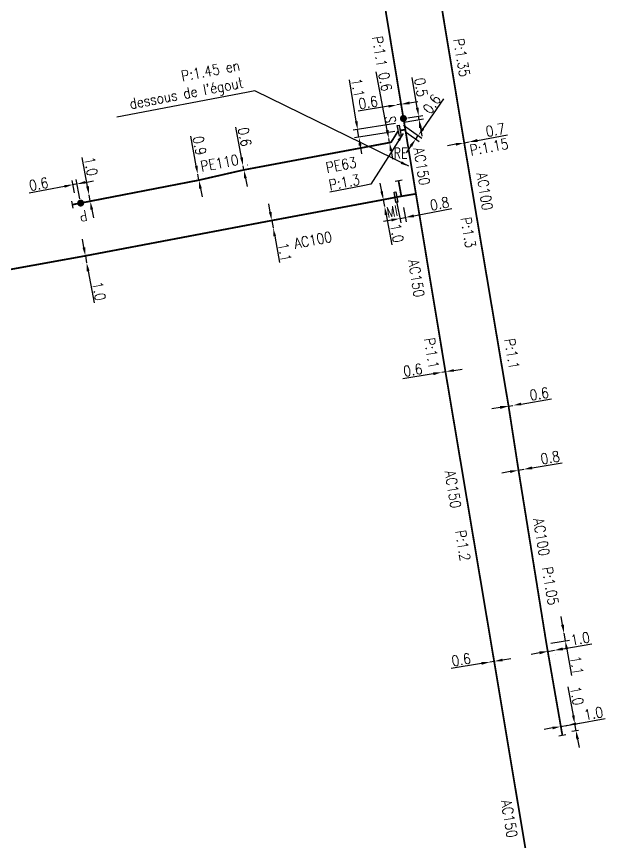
# Model space of a CAD drawing. Header units: millimetres. Extents: x 101000 to 102000, y 121011 to 122007.
# Drawn here: x 101450.7 to 101537.4, y 121690.6 to 121808.1 of the extents above; entities that cross this region are included whole.
import ezdxf
from ezdxf.enums import TextEntityAlignment as Align

# ---------------------------------------------------------------- set-up
doc = ezdxf.new("R2010")
doc.units = ezdxf.units.MM
doc.header["$PDMODE"] = 34
doc.linetypes.add('L_25_AP', pattern=[2000, 1000, 1000])
doc.layers.get('0').update_dxf_attribs({"linetype": 'CONTINUOUS'})
doc.layers.get('Defpoints').update_dxf_attribs({"linetype": 'CONTINUOUS'})
for name, color, linetype in [('L_150', 1, 'CONTINUOUS'), ('L_300', 7, 'CONTINUOUS'), ('L_340', 7, 'CONTINUOUS')]:
    doc.layers.add(name, color=color, linetype=linetype)
doc.styles.add('G_ROMANS', font='ROMANS.SHX', dxfattribs={"width": 0.75})
doc.styles.get("Standard").update_dxf_attribs({"font": 'romans.shx', "width": 0.85})
doc.dimstyles.get("Standard").update_dxf_attribs({"dimtxt": 1.5, "dimasz": 1.2, "dimexe": 0.625, "dimexo": 0.625, "dimgap": 0.25, "dimtad": 1, "dimdec": 1, "dimzin": 0, "dimdsep": 46, "dimtxsty": 'Standard', "dimcen": -0.5, "dimadec": 0, "dimazin": 0, "dimtfac": 1, "dimtdec": 1, "dimtmove": 0, "dimatfit": 3, "dimfxl": 0, "dimtolj": 1, "dimtzin": 0, "dimarcsym": 0})

# ---------------------------------------------------------------- blocks, each defined once
blk = doc.blocks.new('*D11')
at = {"layer": 'Defpoints', "color": 0, "linetype": 'Continuous', "transparency": 16777216}
for p in [(101460.99, 121782.73), (101460.99, 121782.73), (101461.16, 121781.8)]:
    blk.add_point(p, dxfattribs=at)
at = {"layer": 'L_150', "color": 0, "linetype": 'Continuous', "lineweight": -2, "transparency": 16777216}
for p, q in [((101460.77, 121783.91), (101460, 121788.03)), ((101461.16, 121781.8), (101460.99, 121782.73)), ((101461.39, 121780.62), (101461.61, 121779.44))]:
    blk.add_line(p, q, dxfattribs=at)
at = {"layer": 'L_150', "color": 0, "linetype": 'Continuous', "transparency": 16777216}
for points in [[(101460.97, 121783.95), (101460.57, 121783.88), (101460.99, 121782.73)], [(101461.58, 121780.66), (101461.19, 121780.58), (101461.16, 121781.8)]]:
    blk.add_solid(points, dxfattribs=at)
at = {"layer": 'L_150', "color": 0, "linetype": 'Continuous', "transparency": 16777216, "insert": (101461.26, 121786.75), "char_height": 1.5, "attachment_point": 5, "rotation": 280.6195}
blk.add_mtext('\\A1;1.0', dxfattribs=at)
blk = doc.blocks.new('*D12')
at = {"layer": 'Defpoints', "color": 0, "linetype": 'Continuous', "transparency": 16777216}
for p in [(101476.45, 121785.64), (101476.45, 121785.64), (101476.61, 121784.8)]:
    blk.add_point(p, dxfattribs=at)
at = {"layer": 'L_150', "color": 0, "linetype": 'Continuous', "lineweight": -2, "transparency": 16777216}
for p, q in [((101476.23, 121786.82), (101475.44, 121791.06)), ((101477.06, 121785.75), (101477.06, 121785.75)), ((101476.61, 121784.8), (101476.45, 121785.64)), ((101477.22, 121784.92), (101477.22, 121784.92)), ((101476.83, 121783.62), (101477.05, 121782.44))]:
    blk.add_line(p, q, dxfattribs=at)
at = {"layer": 'L_150', "color": 0, "linetype": 'Continuous', "transparency": 16777216}
for points in [[(101476.43, 121786.85), (101476.03, 121786.78), (101476.45, 121785.64)], [(101477.02, 121783.66), (101476.63, 121783.59), (101476.61, 121784.8)]]:
    blk.add_solid(points, dxfattribs=at)
at = {"layer": 'L_150', "color": 0, "linetype": 'Continuous', "transparency": 16777216, "insert": (101476.71, 121789.71), "char_height": 1.5, "attachment_point": 5, "rotation": 280.5962}
blk.add_mtext('\\A1;0.9', dxfattribs=at)
blk = doc.blocks.new('*D13')
at = {"layer": 'Defpoints', "color": 0, "linetype": 'Continuous', "transparency": 16777216}
for p in [(101482.87, 121786.84), (101482.89, 121786.85), (101482.99, 121786.25)]:
    blk.add_point(p, dxfattribs=at)
at = {"layer": 'L_150', "color": 0, "linetype": 'Continuous', "lineweight": -2, "transparency": 16777216}
for p, q in [((101482.66, 121788.02), (101481.84, 121792.32)), ((101483.49, 121786.96), (101483.5, 121786.96)), ((101483, 121786.26), (101482.89, 121786.85)), ((101483.6, 121786.37), (101483.62, 121786.37)), ((101483.23, 121785.08), (101483.45, 121783.9))]:
    blk.add_line(p, q, dxfattribs=at)
at = {"layer": 'L_150', "color": 0, "linetype": 'Continuous', "transparency": 16777216}
for points in [[(101482.86, 121788.06), (101482.47, 121787.99), (101482.89, 121786.85)], [(101483.42, 121785.11), (101483.03, 121785.04), (101483, 121786.26)]]:
    blk.add_solid(points, dxfattribs=at)
at = {"layer": 'L_150', "color": 0, "linetype": 'Continuous', "transparency": 16777216, "insert": (101483.12, 121790.95), "char_height": 1.5, "attachment_point": 5, "rotation": 280.8138}
blk.add_mtext('\\A1;0.6', dxfattribs=at)
blk = doc.blocks.new('L_300_12')
at = {"color": 0, "linetype": 'Continuous', "const_width": 0.497, "flags": 128}
blk.add_lwpolyline([(-0.25, 0, 1), (0.25, 0, 1)], format="xyb", close=True, dxfattribs=at)
at = {"color": 0, "linetype": 'Continuous', "style": 'G_ROMANS', "width": 0.75}
blk.add_text('P', height=1.5, dxfattribs=at).set_placement((0, 1.85), align=Align.MIDDLE)
at = {"color": 0, "linetype": 'Continuous', "style": 'G_ROMANS', "width": 0.75, "flags": 3}
for tag, p in [('DEF_LEG', (0, -5)), ('DEF_COUP', (0, -7.5)), ('DEF_TYPE', (0, -10))]:
    blk.add_attdef(tag, text='', height=1.2, dxfattribs=at).set_placement(p, align=Align.MIDDLE)
blk = doc.blocks.new('*D14')
at = {"layer": 'Defpoints', "color": 0, "linetype": 'Continuous', "transparency": 16777216}
for p in [(101459.28, 121784.26), (101459.03, 121782.36), (101459.8, 121781.54)]:
    blk.add_point(p, dxfattribs=at)
at = {"layer": 'L_300', "color": 0, "linetype": 'Continuous', "lineweight": -2, "transparency": 16777216}
for p, q in [((101458.92, 121782.98), (101458.58, 121784.76)), ((101459.68, 121782.16), (101459.17, 121784.87)), ((101460.46, 121784.48), (101461.64, 121784.71)), ((101457.51, 121783.92), (101452.46, 121782.96)), ((101459.28, 121784.26), (101458.69, 121784.15))]:
    blk.add_line(p, q, dxfattribs=at)
at = {"layer": 'L_300', "color": 0, "linetype": 'Continuous', "transparency": 16777216}
for points in [[(101460.42, 121784.68), (101460.5, 121784.29), (101459.28, 121784.26)], [(101457.48, 121784.12), (101457.55, 121783.73), (101458.69, 121784.15)]]:
    blk.add_solid(points, dxfattribs=at)
at = {"layer": 'L_300', "color": 0, "linetype": 'Continuous', "transparency": 16777216, "insert": (101453.83, 121784.24), "char_height": 1.5, "attachment_point": 5, "rotation": 10.7832}
blk.add_mtext('\\A1;0.6', dxfattribs=at)
blk = doc.blocks.new('L_340_07')
at = {"color": 0, "linetype": 'Continuous', "const_width": 0.25, "flags": 128}
blk.add_lwpolyline([(0, 0), (1.25, 0)], dxfattribs=at)
at = {"color": 0, "linetype": 'Continuous', "flags": 128}
blk.add_lwpolyline([(1.25, -0.5), (1.25, 0.5)], dxfattribs=at)
at = {"color": 0, "linetype": 'Continuous', "style": 'G_ROMANS', "width": 0.75, "flags": 3}
for tag, p in [('DEF_LEG', (0.72, -3.47)), ('DEF_COUP', (0.72, -5.97)), ('DEF_TYPE', (0.72, -8.47))]:
    blk.add_attdef(tag, text='', height=1.2, dxfattribs=at).set_placement(p, align=Align.MIDDLE)
blk = doc.blocks.new('*D15')
at = {"layer": 'Defpoints', "color": 0, "linetype": 'Continuous', "transparency": 16777216}
for p in [(101505.17, 121792.97), (101505.61, 121791.93), (101507.43, 121790.65)]:
    blk.add_point(p, dxfattribs=at)
at = {"layer": 'L_150', "color": 0, "linetype": 'Continuous', "lineweight": -2, "transparency": 16777216}
for p, q in [((101508.47, 121792.12), (101511.45, 121796.35)), ((101505.68, 121792.61), (101508.29, 121790.78)), ((101506.12, 121791.57), (101507.94, 121790.29)), ((101507.43, 121790.65), (101507.78, 121791.14)), ((101506.74, 121789.67), (101506.05, 121788.68))]:
    blk.add_line(p, q, dxfattribs=at)
at = {"layer": 'L_150', "color": 0, "linetype": 'Continuous', "transparency": 16777216}
for points in [[(101508.31, 121792.23), (101508.63, 121792), (101507.78, 121791.14)], [(101506.58, 121789.78), (101506.91, 121789.55), (101507.43, 121790.65)]]:
    blk.add_solid(points, dxfattribs=at)
at = {"layer": 'L_150', "color": 0, "linetype": 'Continuous', "transparency": 16777216, "insert": (101509.72, 121795.63), "char_height": 1.5, "attachment_point": 5, "rotation": 54.8788}
blk.add_mtext('\\A1;0.6', dxfattribs=at)
blk = doc.blocks.new('*D16')
at = {"layer": 'Defpoints', "color": 0, "linetype": 'Continuous', "transparency": 16777216}
for p in [(101505.17, 121792.97), (101505.08, 121791.84), (101499.35, 121790.9)]:
    blk.add_point(p, dxfattribs=at)
at = {"layer": 'L_150', "color": 0, "linetype": 'Continuous', "lineweight": -2, "transparency": 16777216}
for p, q in [((101498.97, 121793.17), (101498.01, 121799.07)), ((101504.55, 121792.87), (101498.55, 121791.89)), ((101504.46, 121791.74), (101498.73, 121790.8)), ((101499.35, 121790.9), (101499.17, 121791.99)), ((101499.54, 121789.72), (101499.73, 121788.53))]:
    blk.add_line(p, q, dxfattribs=at)
at = {"layer": 'L_150', "color": 0, "linetype": 'Continuous', "transparency": 16777216}
for points in [[(101499.17, 121793.2), (101498.78, 121793.14), (101499.17, 121791.99)], [(101499.74, 121789.75), (101499.34, 121789.69), (101499.35, 121790.9)]]:
    blk.add_solid(points, dxfattribs=at)
at = {"layer": 'L_150', "color": 0, "linetype": 'Continuous', "transparency": 16777216, "insert": (101499.21, 121797.94), "char_height": 1.5, "attachment_point": 5, "rotation": 279.3104}
blk.add_mtext('\\A1;1.1', dxfattribs=at)
blk = doc.blocks.new('*D17')
at = {"layer": 'Defpoints', "color": 0, "linetype": 'Continuous', "transparency": 16777216}
for p in [(101503.59, 121790.73), (101503.59, 121790.73), (101503.7, 121790.14)]:
    blk.add_point(p, dxfattribs=at)
at = {"layer": 'L_150', "color": 0, "linetype": 'Continuous', "lineweight": -2, "transparency": 16777216}
for p, q in [((101503.37, 121791.91), (101501.82, 121800.19)), ((101503.7, 121790.14), (101503.59, 121790.73)), ((101503.92, 121788.96), (101504.14, 121787.78))]:
    blk.add_line(p, q, dxfattribs=at)
at = {"layer": 'L_150', "color": 0, "linetype": 'Continuous', "transparency": 16777216}
for points in [[(101503.57, 121791.95), (101503.17, 121791.88), (101503.59, 121790.73)], [(101504.12, 121789), (101503.73, 121788.93), (101503.7, 121790.14)]]:
    blk.add_solid(points, dxfattribs=at)
at = {"layer": 'L_150', "color": 0, "linetype": 'Continuous', "transparency": 16777216, "insert": (101503.1, 121798.81), "char_height": 1.5, "attachment_point": 5, "rotation": 280.5952}
blk.add_mtext('\\A1;0.6', dxfattribs=at)
blk = doc.blocks.new('*D371')
at = {"layer": 'Defpoints', "color": 0, "linetype": 'Continuous', "transparency": 16777216}
for p in [(101486.97, 121779.06), (101487.16, 121778.03), (101487.16, 121778.03)]:
    blk.add_point(p, dxfattribs=at)
at = {"layer": 'L_150', "color": 0, "linetype": 'Continuous', "lineweight": -2, "transparency": 16777216}
for p, q in [((101486.76, 121780.24), (101486.54, 121781.42)), ((101486.97, 121779.06), (101487.16, 121778.03)), ((101487.38, 121776.84), (101488.07, 121773.08))]:
    blk.add_line(p, q, dxfattribs=at)
at = {"layer": 'L_150', "color": 0, "linetype": 'Continuous', "transparency": 16777216}
for points in [[(101486.95, 121780.28), (101486.56, 121780.2), (101486.97, 121779.06)], [(101487.57, 121776.88), (101487.18, 121776.81), (101487.16, 121778.03)]]:
    blk.add_solid(points, dxfattribs=at)
at = {"layer": 'L_150', "color": 0, "linetype": 'Continuous', "transparency": 16777216, "insert": (101488.81, 121774.55), "char_height": 1.5, "attachment_point": 5, "rotation": 280.371}
blk.add_mtext('\\A1;1.1', dxfattribs=at)
blk = doc.blocks.new('L_300_11')
at = {"color": 0, "linetype": 'Continuous', "const_width": 0.497, "flags": 128}
blk.add_lwpolyline([(-0.25, 0, 1), (0.25, 0, 1)], format="xyb", close=True, dxfattribs=at)
at = {"color": 0, "linetype": 'Continuous', "style": 'G_ROMANS', "width": 0.75}
blk.add_text('S', height=1.5, dxfattribs=at).set_placement((0, 1.85), align=Align.MIDDLE)
at = {"color": 0, "linetype": 'Continuous', "width": 0.75, "flags": 3}
for tag, p in [('DEF_LEG', (0, -5)), ('DEF_COUP', (0, -7.5)), ('DEF_TYPE', (0, -10))]:
    blk.add_attdef(tag, text='', height=1.2, dxfattribs=at).set_placement(p, align=Align.MIDDLE)
blk = doc.blocks.new('*D375')
at = {"layer": 'Defpoints', "color": 0, "linetype": 'Continuous', "transparency": 16777216}
for p in [(101505.39, 121782.51), (101503.01, 121781.04), (101503.01, 121781.04)]:
    blk.add_point(p, dxfattribs=at)
at = {"layer": 'L_150', "color": 0, "linetype": 'Continuous', "lineweight": -2, "transparency": 16777216}
for p, q in [((101502.6, 121783.2), (101502.37, 121784.37)), ((101504.78, 121782.39), (101502.21, 121781.9)), ((101502.82, 121782.02), (101503.01, 121781.04)), ((101503.23, 121779.86), (101504.05, 121775.62))]:
    blk.add_line(p, q, dxfattribs=at)
at = {"layer": 'L_150', "color": 0, "linetype": 'Continuous', "transparency": 16777216}
for points in [[(101502.79, 121783.23), (101502.4, 121783.16), (101502.82, 121782.02)], [(101503.43, 121779.9), (101503.04, 121779.82), (101503.01, 121781.04)]]:
    blk.add_solid(points, dxfattribs=at)
at = {"layer": 'L_150', "color": 0, "linetype": 'Continuous', "transparency": 16777216, "insert": (101504.75, 121777.27), "char_height": 1.5, "attachment_point": 5, "rotation": 280.8284}
blk.add_mtext('\\A1;1.0', dxfattribs=at)
blk = doc.blocks.new('L_340_16')
at = {"linetype": 'Continuous'}
blk.add_hatch(color=0, dxfattribs=at).paths.add_polyline_path([(0.125, 0.75), (-0.125, 0.75), (-0.125, -0.75), (0.125, -0.75)])
at = {"color": 0, "linetype": 'Continuous'}
blk.add_lwpolyline([(-0.125, 0.75), (0.125, 0.75), (0.125, -0.75), (-0.125, -0.75)], close=True, dxfattribs=at)
at = {"color": 0, "linetype": 'Continuous', "width": 0.75}
for tag, height, flags, p in [('MI', 1.5, 8, (0, 3)), ('DEF_LEG', 1.2, 3, (0, -5)), ('DEF_COUP', 1.2, 3, (0, -7.5)), ('DEF_TYPE', 1.2, 3, (0, -10))]:
    blk.add_attdef(tag, text='', height=height, dxfattribs=dict(at, flags=flags)).set_placement(p, align=Align.MIDDLE)
blk = doc.blocks.new('*D377')
at = {"layer": 'Defpoints', "color": 0, "linetype": 'Continuous', "transparency": 16777216}
for p in [(101504.61, 121782.37), (101505.58, 121781.53), (101505.18, 121779.35)]:
    blk.add_point(p, dxfattribs=at)
at = {"layer": 'L_340', "color": 0, "linetype": 'Continuous', "lineweight": -2, "transparency": 16777216}
for p, q in [((101504.72, 121781.75), (101505.3, 121778.73)), ((101505.7, 121780.91), (101506.09, 121778.88)), ((101507.15, 121779.72), (101512.57, 121780.76)), ((101504.01, 121779.12), (101502.83, 121778.9)), ((101505.18, 121779.35), (101505.97, 121779.5))]:
    blk.add_line(p, q, dxfattribs=at)
at = {"layer": 'L_340', "color": 0, "linetype": 'Continuous', "transparency": 16777216}
for points in [[(101507.11, 121779.92), (101507.18, 121779.53), (101505.97, 121779.5)], [(101503.97, 121779.32), (101504.04, 121778.93), (101505.18, 121779.35)]]:
    blk.add_solid(points, dxfattribs=at)
at = {"layer": 'L_340', "color": 0, "linetype": 'Continuous', "transparency": 16777216, "insert": (101510.82, 121781.45), "char_height": 1.5, "attachment_point": 5, "rotation": 10.8284}
blk.add_mtext('\\A1;0.8', dxfattribs=at)
blk = doc.blocks.new('*D383')
at = {"layer": 'Defpoints', "color": 0, "linetype": 'Continuous', "transparency": 16777216}
for p in [(101460.47, 121774.03), (101460.65, 121773.05), (101460.65, 121773.05)]:
    blk.add_point(p, dxfattribs=at)
at = {"layer": 'L_150', "color": 0, "linetype": 'Continuous', "lineweight": -2, "transparency": 16777216}
for p, q in [((101460.26, 121775.21), (101460.04, 121776.4)), ((101460.47, 121774.03), (101460.65, 121773.05)), ((101459.86, 121773.92), (101459.86, 121773.92)), ((101460.04, 121772.94), (101460.04, 121772.94)), ((101460.87, 121771.87), (101461.7, 121767.36))]:
    blk.add_line(p, q, dxfattribs=at)
at = {"layer": 'L_150', "color": 0, "linetype": 'Continuous', "transparency": 16777216}
for points in [[(101460.45, 121775.25), (101460.06, 121775.18), (101460.47, 121774.03)], [(101461.07, 121771.91), (101460.67, 121771.83), (101460.65, 121773.05)]]:
    blk.add_solid(points, dxfattribs=at)
at = {"layer": 'L_150', "color": 0, "linetype": 'Continuous', "transparency": 16777216, "insert": (101462.41, 121769.01), "char_height": 1.5, "attachment_point": 5, "rotation": 280.4234}
blk.add_mtext('\\A1;1.0', dxfattribs=at)
blk = doc.blocks.new('*D178')
at = {"layer": 'Defpoints', "color": 0, "linetype": 'Continuous', "transparency": 16777216}
for p in [(101528.06, 121707.08), (101530.23, 121706.46), (101531.2, 121706.63)]:
    blk.add_point(p, dxfattribs=at)
at = {"layer": 'L_340', "color": 0, "linetype": 'Continuous', "lineweight": -2, "transparency": 16777216}
for p, q in [((101529.84, 121708.62), (101529.09, 121712.74)), ((101528.68, 121707.19), (101530.66, 121707.55)), ((101530.23, 121706.46), (101530.05, 121707.44)), ((101530.58, 121706.52), (101529.61, 121706.35)), ((101530.44, 121705.28), (101530.66, 121704.1))]:
    blk.add_line(p, q, dxfattribs=at)
at = {"layer": 'L_340', "color": 0, "linetype": 'Continuous', "transparency": 16777216}
for points in [[(101530.03, 121708.66), (101529.64, 121708.59), (101530.05, 121707.44)], [(101530.64, 121705.31), (101530.24, 121705.24), (101530.23, 121706.46)]]:
    blk.add_solid(points, dxfattribs=at)
at = {"layer": 'L_340', "color": 0, "linetype": 'Continuous', "transparency": 16777216, "insert": (101530.34, 121711.45), "char_height": 1.5, "attachment_point": 5, "rotation": 280.2735}
blk.add_mtext('\\A1;1.0', dxfattribs=at)
blk = doc.blocks.new('*D179')
at = {"layer": 'Defpoints', "color": 0, "linetype": 'Continuous', "transparency": 16777216}
for p in [(101528.06, 121707.08), (101529.05, 121707.26), (101529.05, 121707.26)]:
    blk.add_point(p, dxfattribs=at)
at = {"layer": 'L_340', "color": 0, "linetype": 'Continuous', "lineweight": -2, "transparency": 16777216}
for p, q in [((101530.23, 121707.47), (101534.35, 121708.22)), ((101528.06, 121707.08), (101529.05, 121707.26)), ((101526.88, 121706.87), (101525.7, 121706.65))]:
    blk.add_line(p, q, dxfattribs=at)
at = {"layer": 'L_340', "color": 0, "linetype": 'Continuous', "transparency": 16777216}
for points in [[(101526.85, 121707.06), (101526.92, 121706.67), (101528.06, 121707.08)], [(101530.19, 121707.67), (101530.26, 121707.28), (101529.05, 121707.26)]]:
    blk.add_solid(points, dxfattribs=at)
at = {"layer": 'L_340', "color": 0, "linetype": 'Continuous', "transparency": 16777216, "insert": (101532.7, 121708.94), "char_height": 1.5, "attachment_point": 5, "rotation": 10.2735}
blk.add_mtext('\\A1;1.0', dxfattribs=at)
blk = doc.blocks.new('*D180')
at = {"layer": 'Defpoints', "color": 0, "linetype": 'Continuous', "transparency": 16777216}
for p in [(101528.5, 121720.35), (101528.5, 121720.35), (101526.02, 121718.8)]:
    blk.add_point(p, dxfattribs=at)
at = {"layer": 'L_150', "color": 0, "linetype": 'Continuous', "lineweight": -2, "transparency": 16777216}
for p, q in [((101528.3, 121721.53), (101528.09, 121722.71)), ((101528.5, 121720.35), (101528.69, 121719.27)), ((101526.64, 121718.91), (101529.31, 121719.38)), ((101528.9, 121718.09), (101529.56, 121714.32))]:
    blk.add_line(p, q, dxfattribs=at)
at = {"layer": 'L_150', "color": 0, "linetype": 'Continuous', "transparency": 16777216}
for points in [[(101528.49, 121721.57), (101528.1, 121721.5), (101528.5, 121720.35)], [(101529.1, 121718.12), (101528.71, 121718.05), (101528.69, 121719.27)]]:
    blk.add_solid(points, dxfattribs=at)
at = {"layer": 'L_150', "color": 0, "linetype": 'Continuous', "transparency": 16777216, "insert": (101530.32, 121715.78), "char_height": 1.5, "attachment_point": 5, "rotation": 279.9629}
blk.add_mtext('\\A1;1.1', dxfattribs=at)
blk = doc.blocks.new('*D181')
at = {"layer": 'Defpoints', "color": 0, "linetype": 'Continuous', "transparency": 16777216}
for p in [(101522.04, 121743.54), (101522.78, 121743.67), (101522.78, 121743.67)]:
    blk.add_point(p, dxfattribs=at)
at = {"layer": 'L_150', "color": 0, "linetype": 'Continuous', "lineweight": -2, "transparency": 16777216}
for p, q in [((101523.96, 121743.87), (101528.27, 121744.61)), ((101522.04, 121743.54), (101522.78, 121743.67)), ((101520.86, 121743.34), (101519.67, 121743.13))]:
    blk.add_line(p, q, dxfattribs=at)
at = {"layer": 'L_150', "color": 0, "linetype": 'Continuous', "transparency": 16777216}
for points in [[(101520.82, 121743.53), (101520.89, 121743.14), (101522.04, 121743.54)], [(101523.93, 121744.07), (101524, 121743.67), (101522.78, 121743.67)]]:
    blk.add_solid(points, dxfattribs=at)
at = {"layer": 'L_150', "color": 0, "linetype": 'Continuous', "transparency": 16777216, "insert": (101526.54, 121745.33), "char_height": 1.5, "attachment_point": 5, "rotation": 9.7887}
blk.add_mtext('\\A1;0.8', dxfattribs=at)
blk = doc.blocks.new('*D182')
at = {"layer": 'Defpoints', "color": 0, "linetype": 'Continuous', "transparency": 16777216}
for p in [(101520.63, 121752.65), (101521.22, 121752.75), (101521.22, 121752.75)]:
    blk.add_point(p, dxfattribs=at)
at = {"layer": 'L_150', "color": 0, "linetype": 'Continuous', "lineweight": -2, "transparency": 16777216}
for p, q in [((101520.52, 121753.26), (101520.52, 121753.26)), ((101521.11, 121753.36), (101521.11, 121753.36)), ((101522.4, 121752.95), (101526.71, 121753.67)), ((101519.44, 121752.45), (101518.26, 121752.25)), ((101520.63, 121752.65), (101521.22, 121752.75))]:
    blk.add_line(p, q, dxfattribs=at)
at = {"layer": 'L_150', "color": 0, "linetype": 'Continuous', "transparency": 16777216}
for points in [[(101522.37, 121753.14), (101522.44, 121752.75), (101521.22, 121752.75)], [(101519.41, 121752.65), (101519.48, 121752.25), (101520.63, 121752.65)]]:
    blk.add_solid(points, dxfattribs=at)
at = {"layer": 'L_150', "color": 0, "linetype": 'Continuous', "transparency": 16777216, "insert": (101524.98, 121754.4), "char_height": 1.5, "attachment_point": 5, "rotation": 9.5527}
blk.add_mtext('\\A1;0.6', dxfattribs=at)
blk = doc.blocks.new('*D183')
at = {"layer": 'Defpoints', "color": 0, "linetype": 'Continuous', "transparency": 16777216}
for p in [(101514.32, 121790.11), (101515.01, 121790.24), (101515.01, 121790.24)]:
    blk.add_point(p, dxfattribs=at)
at = {"layer": 'L_150', "color": 0, "linetype": 'Continuous', "lineweight": -2, "transparency": 16777216}
for p, q in [((101516.19, 121790.45), (101520.49, 121791.23)), ((101513.14, 121789.9), (101511.96, 121789.68)), ((101514.32, 121790.11), (101515.01, 121790.24))]:
    blk.add_line(p, q, dxfattribs=at)
at = {"layer": 'L_150', "color": 0, "linetype": 'Continuous', "transparency": 16777216}
for points in [[(101516.16, 121790.65), (101516.23, 121790.25), (101515.01, 121790.24)], [(101513.11, 121790.09), (101513.18, 121789.7), (101514.32, 121790.11)]]:
    blk.add_solid(points, dxfattribs=at)
at = {"layer": 'L_150', "color": 0, "linetype": 'Continuous', "transparency": 16777216, "insert": (101518.75, 121791.93), "char_height": 1.5, "attachment_point": 5, "rotation": 10.3227}
blk.add_mtext('\\A1;0.7', dxfattribs=at)
blk = doc.blocks.new('*D191')
at = {"layer": 'Defpoints', "color": 0, "linetype": 'Continuous', "transparency": 16777216}
for p in [(101517.98, 121716.25), (101517.98, 121716.25), (101518.58, 121716.34)]:
    blk.add_point(p, dxfattribs=at)
at = {"layer": 'L_150', "color": 0, "linetype": 'Continuous', "lineweight": -2, "transparency": 16777216}
for p, q in [((101519.76, 121716.54), (101520.94, 121716.74)), ((101516.8, 121716.05), (101512.49, 121715.33)), ((101518.58, 121716.34), (101517.98, 121716.25))]:
    blk.add_line(p, q, dxfattribs=at)
at = {"layer": 'L_150', "color": 0, "linetype": 'Continuous', "transparency": 16777216}
for points in [[(101519.73, 121716.74), (101519.79, 121716.34), (101518.58, 121716.34)], [(101516.77, 121716.25), (101516.83, 121715.85), (101517.98, 121716.25)]]:
    blk.add_solid(points, dxfattribs=at)
at = {"layer": 'L_150', "color": 0, "linetype": 'Continuous', "transparency": 16777216, "insert": (101513.89, 121716.58), "char_height": 1.5, "attachment_point": 5, "rotation": 9.4345}
blk.add_mtext('\\A1;0.6', dxfattribs=at)
blk = doc.blocks.new('*D192')
at = {"layer": 'Defpoints', "color": 0, "linetype": 'Continuous', "transparency": 16777216}
for p in [(101511.66, 121757.54), (101511.12, 121757.45), (101511.12, 121757.45)]:
    blk.add_point(p, dxfattribs=at)
at = {"layer": 'L_150', "color": 0, "linetype": 'Continuous', "lineweight": -2, "transparency": 16777216}
for p, q in [((101511.66, 121757.54), (101511.12, 121757.45)), ((101512.84, 121757.73), (101514.03, 121757.93)), ((101509.93, 121757.25), (101505.62, 121756.54))]:
    blk.add_line(p, q, dxfattribs=at)
at = {"layer": 'L_150', "color": 0, "linetype": 'Continuous', "transparency": 16777216}
for points in [[(101512.81, 121757.93), (101512.88, 121757.54), (101511.66, 121757.54)], [(101509.9, 121757.45), (101509.97, 121757.06), (101511.12, 121757.45)]]:
    blk.add_solid(points, dxfattribs=at)
at = {"layer": 'L_150', "color": 0, "linetype": 'Continuous', "transparency": 16777216, "insert": (101507.02, 121757.79), "char_height": 1.5, "attachment_point": 5, "rotation": 9.3504}
blk.add_mtext('\\A1;0.6', dxfattribs=at)
blk = doc.blocks.new('*D193')
at = {"layer": 'Defpoints', "color": 0, "linetype": 'Continuous', "transparency": 16777216}
for p in [(101505.17, 121792.97), (101505.69, 121793.56), (101507.92, 121793.42)]:
    blk.add_point(p, dxfattribs=at)
at = {"layer": 'L_300', "color": 0, "linetype": 'Continuous', "lineweight": -2, "transparency": 16777216}
for p, q in [((101507.65, 121795.1), (101506.94, 121799.42)), ((101506.3, 121793.66), (101508.46, 121794.02)), ((101505.79, 121793.07), (101508.54, 121793.52)), ((101507.92, 121793.42), (101507.84, 121793.92)), ((101508.12, 121792.24), (101508.31, 121791.05))]:
    blk.add_line(p, q, dxfattribs=at)
at = {"layer": 'L_300', "color": 0, "linetype": 'Continuous', "transparency": 16777216}
for points in [[(101507.85, 121795.13), (101507.45, 121795.07), (101507.84, 121793.92)], [(101508.31, 121792.27), (101507.92, 121792.21), (101507.92, 121793.42)]]:
    blk.add_solid(points, dxfattribs=at)
at = {"layer": 'L_300', "color": 0, "linetype": 'Continuous', "transparency": 16777216, "insert": (101508.18, 121798.01), "char_height": 1.5, "attachment_point": 5, "rotation": 279.3104}
blk.add_mtext('\\A1;0.5', dxfattribs=at)
blk = doc.blocks.new('*D194')
at = {"layer": 'Defpoints', "color": 0, "linetype": 'Continuous', "transparency": 16777216}
for p in [(101504.76, 121795.5), (101504.76, 121795.5), (101505.35, 121795.6)]:
    blk.add_point(p, dxfattribs=at)
at = {"layer": 'L_150', "color": 0, "linetype": 'Continuous', "lineweight": -2, "transparency": 16777216}
for p, q in [((101503.57, 121795.31), (101499.26, 121794.6)), ((101505.35, 121795.6), (101504.76, 121795.5)), ((101506.53, 121795.79), (101507.72, 121795.99))]:
    blk.add_line(p, q, dxfattribs=at)
at = {"layer": 'L_150', "color": 0, "linetype": 'Continuous', "transparency": 16777216}
for points in [[(101503.54, 121795.51), (101503.6, 121795.11), (101504.76, 121795.5)], [(101506.5, 121795.99), (101506.56, 121795.6), (101505.35, 121795.6)]]:
    blk.add_solid(points, dxfattribs=at)
at = {"layer": 'L_150', "color": 0, "linetype": 'Continuous', "transparency": 16777216, "insert": (101500.66, 121795.85), "char_height": 1.5, "attachment_point": 5, "rotation": 9.3104}
blk.add_mtext('\\A1;0.6', dxfattribs=at)
blk = doc.blocks.new('*D641')
at = {"layer": 'Defpoints', "color": 0, "linetype": 'Continuous', "transparency": 16777216}
for p in [(101526.02, 121718.8), (101527.14, 121717.92), (101527.14, 121717.92)]:
    blk.add_point(p, dxfattribs=at)
at = {"layer": 'L_150', "color": 0, "linetype": 'Continuous', "lineweight": -2, "transparency": 16777216}
for p, q in [((101528.32, 121718.13), (101532.45, 121718.86)), ((101526.13, 121718.18), (101526.32, 121717.14)), ((101526.21, 121717.76), (101527.14, 121717.92)), ((101525.03, 121717.55), (101523.84, 121717.34)), ((101527.25, 121717.31), (101527.25, 121717.31))]:
    blk.add_line(p, q, dxfattribs=at)
at = {"layer": 'L_150', "color": 0, "linetype": 'Continuous', "transparency": 16777216}
for points in [[(101524.99, 121717.75), (101525.06, 121717.35), (101526.21, 121717.76)], [(101528.29, 121718.33), (101528.36, 121717.93), (101527.14, 121717.92)]]:
    blk.add_solid(points, dxfattribs=at)
at = {"layer": 'L_150', "color": 0, "linetype": 'Continuous', "transparency": 16777216, "insert": (101530.81, 121719.58), "char_height": 1.5, "attachment_point": 5, "rotation": 9.9629}
blk.add_mtext('\\A1;1.0', dxfattribs=at)
blk = doc.blocks.new('*D642')
at = {"layer": 'Defpoints', "color": 0, "linetype": 'Continuous', "transparency": 16777216}
for p in [(101522.04, 121743.54), (101522.78, 121743.67), (101522.78, 121743.67)]:
    blk.add_point(p, dxfattribs=at)
at = {"layer": 'L_150', "color": 0, "linetype": 'Continuous', "lineweight": -2, "transparency": 16777216}
for p, q in [((101523.96, 121743.87), (101528.27, 121744.61)), ((101522.04, 121743.54), (101522.78, 121743.67)), ((101520.86, 121743.34), (101519.67, 121743.13))]:
    blk.add_line(p, q, dxfattribs=at)
at = {"layer": 'L_150', "color": 0, "linetype": 'Continuous', "transparency": 16777216}
for points in [[(101520.82, 121743.53), (101520.89, 121743.14), (101522.04, 121743.54)], [(101523.93, 121744.07), (101524, 121743.67), (101522.78, 121743.67)]]:
    blk.add_solid(points, dxfattribs=at)
at = {"layer": 'L_150', "color": 0, "linetype": 'Continuous', "transparency": 16777216, "insert": (101526.54, 121745.33), "char_height": 1.5, "attachment_point": 5, "rotation": 9.7887}
blk.add_mtext('\\A1;0.8', dxfattribs=at)
blk = doc.blocks.new('*D643')
at = {"layer": 'Defpoints', "color": 0, "linetype": 'Continuous', "transparency": 16777216}
for p in [(101520.63, 121752.65), (101521.22, 121752.75), (101521.22, 121752.75)]:
    blk.add_point(p, dxfattribs=at)
at = {"layer": 'L_150', "color": 0, "linetype": 'Continuous', "lineweight": -2, "transparency": 16777216}
for p, q in [((101520.52, 121753.26), (101520.52, 121753.26)), ((101521.11, 121753.36), (101521.11, 121753.36)), ((101522.4, 121752.95), (101526.71, 121753.67)), ((101519.44, 121752.45), (101518.26, 121752.25)), ((101520.63, 121752.65), (101521.22, 121752.75))]:
    blk.add_line(p, q, dxfattribs=at)
at = {"layer": 'L_150', "color": 0, "linetype": 'Continuous', "transparency": 16777216}
for points in [[(101522.37, 121753.14), (101522.44, 121752.75), (101521.22, 121752.75)], [(101519.41, 121752.65), (101519.48, 121752.25), (101520.63, 121752.65)]]:
    blk.add_solid(points, dxfattribs=at)
at = {"layer": 'L_150', "color": 0, "linetype": 'Continuous', "transparency": 16777216, "insert": (101524.98, 121754.4), "char_height": 1.5, "attachment_point": 5, "rotation": 9.5527}
blk.add_mtext('\\A1;0.6', dxfattribs=at)
blk = doc.blocks.new('*D645')
at = {"layer": 'Defpoints', "color": 0, "linetype": 'Continuous', "transparency": 16777216}
for p in [(101517.98, 121716.25), (101517.98, 121716.25), (101518.58, 121716.34)]:
    blk.add_point(p, dxfattribs=at)
at = {"layer": 'L_150', "color": 0, "linetype": 'Continuous', "lineweight": -2, "transparency": 16777216}
for p, q in [((101519.76, 121716.54), (101520.94, 121716.74)), ((101516.8, 121716.05), (101512.49, 121715.33)), ((101518.58, 121716.34), (101517.98, 121716.25))]:
    blk.add_line(p, q, dxfattribs=at)
at = {"layer": 'L_150', "color": 0, "linetype": 'Continuous', "transparency": 16777216}
for points in [[(101519.73, 121716.74), (101519.79, 121716.34), (101518.58, 121716.34)], [(101516.77, 121716.25), (101516.83, 121715.85), (101517.98, 121716.25)]]:
    blk.add_solid(points, dxfattribs=at)
at = {"layer": 'L_150', "color": 0, "linetype": 'Continuous', "transparency": 16777216, "insert": (101513.89, 121716.58), "char_height": 1.5, "attachment_point": 5, "rotation": 9.4345}
blk.add_mtext('\\A1;0.6', dxfattribs=at)
blk = doc.blocks.new('*D646')
at = {"layer": 'Defpoints', "color": 0, "linetype": 'Continuous', "transparency": 16777216}
for p in [(101511.66, 121757.54), (101511.12, 121757.45), (101511.12, 121757.45)]:
    blk.add_point(p, dxfattribs=at)
at = {"layer": 'L_150', "color": 0, "linetype": 'Continuous', "lineweight": -2, "transparency": 16777216}
for p, q in [((101511.66, 121757.54), (101511.12, 121757.45)), ((101512.84, 121757.73), (101514.03, 121757.93)), ((101509.93, 121757.25), (101505.62, 121756.54))]:
    blk.add_line(p, q, dxfattribs=at)
at = {"layer": 'L_150', "color": 0, "linetype": 'Continuous', "transparency": 16777216}
for points in [[(101512.81, 121757.93), (101512.88, 121757.54), (101511.66, 121757.54)], [(101509.9, 121757.45), (101509.97, 121757.06), (101511.12, 121757.45)]]:
    blk.add_solid(points, dxfattribs=at)
at = {"layer": 'L_150', "color": 0, "linetype": 'Continuous', "transparency": 16777216, "insert": (101507.02, 121757.79), "char_height": 1.5, "attachment_point": 5, "rotation": 9.3504}
blk.add_mtext('\\A1;0.6', dxfattribs=at)
blk = doc.blocks.new('L_340_20')
at = {"linetype": 'Continuous'}
blk.add_hatch(color=0, dxfattribs=at).paths.add_polyline_path([(0.125, 0.75), (-0.125, 0.75), (-0.125, -0.75), (0.125, -0.75)])
at = {"color": 0, "linetype": 'Continuous'}
blk.add_lwpolyline([(-0.125, 0.75), (0.125, 0.75), (0.125, -0.75), (-0.125, -0.75)], close=True, dxfattribs=at)
at = {"color": 0, "linetype": 'Continuous', "width": 0.75}
for tag, height, flags, p in [('RE', 1.5, 8, (0, 3)), ('DEF_LEG', 1.2, 3, (0, -5)), ('DEF_COUP', 1.2, 3, (0, -7.5)), ('DEF_TYPE', 1.2, 3, (0, -10))]:
    blk.add_attdef(tag, text='', height=height, dxfattribs=dict(at, flags=flags)).set_placement(p, align=Align.MIDDLE)

msp = doc.modelspace()

# ---------------------------------------------------------------- linework, layer by layer
at = {"layer": 'L_150', "linetype": 'L_25_AP', "const_width": 0.25, "flags": 128}
for points in [[(101500.23, 122000), (101497.84, 121980.96), (101495.62, 121963.74), (101495.62, 121963.74), (101493.14, 121943.74), (101490.07, 121919.1), (101488.68, 121904.1), (101488.84, 121896.76), (101490.06, 121887.61), (101491.56, 121878.81), (101495.14, 121856.92), (101496.01, 121851.9), (101497.08, 121845.76), (101497.43, 121843.68), (101497.84, 121841.21), (101501.72, 121817.65), (101503.57, 121806.38), (101505.35, 121795.6), (101505.95, 121791.99), (101507.46, 121782.85), (101511.66, 121757.54), (101518.58, 121716.34), (101524.46, 121681.11), (101529.62, 121650.67), (101533.24, 121628.9), (101533.99, 121624.43), (101534.82, 121619.2), (101535.23, 121616.63), (101537.26, 121607.34)], [(101528.06, 121707.08), (101526.02, 121718.8), (101522.04, 121743.54), (101520.63, 121752.65), (101514.32, 121790.11), (101505.71, 121842.03), (101505.41, 121843.8)], [(101505.95, 121791.99), (101505.2, 121791.86), (101505.2, 121791.86)], [(101505.39, 121782.51), (101505.21, 121783.46)], [(101279.96, 121739.48), (101289.35, 121741.41), (101291.82, 121741.91), (101291.82, 121741.91), (101291.82, 121741.91), (101318.67, 121747.2), (101341.95, 121751.7), (101360.94, 121755.33), (101372.54, 121757.53), (101383.96, 121759.64), (101407.24, 121764.04), (101420.82, 121766.59), (101421.19, 121766.66), (101424.03, 121767.22), (101424.03, 121767.22), (101444.01, 121771.05), (101460.47, 121774.03), (101486.97, 121779.06), (101502.82, 121782.02), (101504.61, 121782.37), (101505.39, 121782.51), (101507.46, 121782.85)]]:
    msp.add_lwpolyline(points, dxfattribs=at)
at = {"layer": 'L_150', "linetype": 'L_25_AP', "flags": 128}
msp.add_lwpolyline([(101504.95, 121791.82, 0.25, 0.25, 0), (101503.93, 121790.19, 0.25, 0.25, 0), (101503.7, 121790.14, 0.25, 0.25, 0), (101483, 121786.26, 0.25, 0.25, 0), (101476.61, 121784.8, 0.25, 0.25, 0), (101460.42, 121781.66, 0.25, 0.25, 0), (101459.8, 121781.54, 0, 0, 0)], format="xyseb", dxfattribs=at)

# ---------------------------------------------------------------- block references
at = {"layer": 'L_300'}
for name, p, rotation in [('L_300_11', (101505.68, 121793.57), 94.6139614838467), ('L_300_12', (101459.8, 121781.54), 191.6155540633322)]:
    msp.add_blockref(name, p, dxfattribs=dict(at, rotation=rotation))
at = {"layer": 'L_340'}
ref = msp.add_blockref('L_340_20', (101505.08, 121791.84), dxfattribs=dict(at, rotation=191.0881813144283))
ref.add_attrib('RE', 'RE', dxfattribs={"layer": '0', "color": 0, "linetype": 'Continuous', "height": 1.5, "width": 0.75, "flags": 8}).set_placement((101505.29, 121788.64), align=Align.MIDDLE)
for p, rotation in [((101505.21, 121783.46), 100.2055144643674), ((101459.8, 121781.54), 190.881300014264), ((101528.06, 121707.08), 279.8712740477145)]:
    msp.add_blockref('L_340_07', p, dxfattribs=dict(at, rotation=rotation))
ref = msp.add_blockref('L_340_16', (101504.61, 121782.37), dxfattribs=dict(at, rotation=10.12315726309053))
ref.add_attrib('MI', 'MI', dxfattribs={"layer": '0', "color": 0, "linetype": 'Continuous', "height": 1.5, "rotation": 10.1232, "width": 0.75, "flags": 8}).set_placement((101504.08, 121780.34), align=Align.MIDDLE)

# ---------------------------------------------------------------- texts
at = {"layer": 'L_150', "linetype": 'Continuous', "width": 0.85}
for s, rotation, p in [('P:1.1', 279.5112, (101501.21, 121805.16)), ('P:1.15', 10.3227, (101515.28, 121788.29)), ('AC150', 279.3573, (101507.11, 121789.3)), ('P:1.3', 279.5112, (101513.8, 121779.43)), ('P:1.1', 279.5112, (101520.02, 121762.15)), ('AC150', 279.3573, (101511.55, 121743.36)), ('AC100', 279.3573, (101524.12, 121736.56)), ('P:1.2', 279.5112, (101513.04, 121734.89)), ('P:1.05', 279.5112, (101525.36, 121729.68)), ('AC150', 279.3573, (101519.55, 121696.49))]:
    msp.add_text(s, height=1.5, rotation=rotation, dxfattribs=at).set_placement(p)
msp.add_text('P:1.35', height=1.5, rotation=279.5112, dxfattribs=at).set_placement((101513.97, 121802.24), align=Align.MIDDLE_CENTER)
msp.add_text('PE110', height=1.5, rotation=10.7023, dxfattribs=at).set_placement((101479.54, 121787.24), align=Align.MIDDLE)
at = {"layer": 'L_150', "linetype": 'Continuous', "char_height": 1.5}
for s, insert, attachment_point, rotation in [("P:1.45 en\\Pdessous de l'égout", (101483.09, 121797.49), 9, 10.8601), ('PE63\\PP:1.3', (101499.6, 121784.18), 9, 10.8044), ('AC100', (101516.07, 121785.75), 7, 279.0812), ('AC100', (101490.31, 121775.03), 7, 10.8138), ('AC150', (101506.35, 121773.38), 7, 279.0812), ('P:1.1', (101508.61, 121762.24), 7, 279.397)]:
    msp.add_mtext(s, dxfattribs=dict(at, insert=insert, attachment_point=attachment_point, rotation=rotation))

# ---------------------------------------------------------------- dimensions: what is measured, and where the dimension line sits
at = {"layer": 'L_150', "linetype": 'Continuous'}
for base, p1, p2, angle, picture, middle in [((101503.59, 121790.73), (101503.7, 121790.14), (101503.59, 121790.73), 280.5952, '*D17', (101502.12, 121798.63)), ((101499.35, 121790.9), (101505.17, 121792.97), (101505.08, 121791.84), 279.3104, '*D16', (101498.22, 121797.78)), ((101504.76, 121795.5), (101505.35, 121795.6), (101504.76, 121795.5), 9.3104, '*D194', (101500.82, 121794.86)), ((101507.43, 121790.65), (101505.17, 121792.97), (101505.61, 121791.93), 234.8788, '*D15', (101510.53, 121795.05)), ((101515.01, 121790.24), (101514.32, 121790.11), (101515.01, 121790.24), 190.3227, '*D183', (101518.93, 121790.95)), ((101482.89, 121786.85), (101482.99, 121786.25), (101482.87, 121786.84), 280.8138, '*D13', (101482.14, 121790.76)), ((101476.45, 121785.64), (101476.61, 121784.8), (101476.45, 121785.64), 280.5962, '*D12', (101475.72, 121789.53)), ((101460.99, 121782.73), (101461.16, 121781.8), (101460.99, 121782.73), 280.6195, '*D11', (101460.27, 121786.56)), ((101503.01, 121781.04), (101505.39, 121782.51), (101503.01, 121781.04), 280.8284, '*D375', (101503.77, 121777.08)), ((101487.1617, 121778.0253), (101486.9725, 121779.0587), (101487.1617, 121778.0253), 280.371, '*D371', (101487.83, 121774.3734)), ((101460.65, 121773.05), (101460.47, 121774.03), (101460.65, 121773.05), 280.4234, '*D383', (101461.43, 121768.83)), ((101511.12, 121757.45), (101511.66, 121757.54), (101511.12, 121757.45), 9.3504, '*D192', (101507.18, 121756.8)), ((101511.12, 121757.45), (101511.66, 121757.54), (101511.12, 121757.45), 9.3504, '*D646', (101507.18, 121756.8)), ((101521.22, 121752.75), (101520.63, 121752.65), (101521.22, 121752.75), 189.5527, '*D182', (101525.15, 121753.41)), ((101521.22, 121752.75), (101520.63, 121752.65), (101521.22, 121752.75), 189.5527, '*D643', (101525.15, 121753.41)), ((101522.78, 121743.67), (101522.04, 121743.54), (101522.78, 121743.67), 189.7887, '*D181', (101526.71, 121744.35)), ((101522.78, 121743.67), (101522.04, 121743.54), (101522.78, 121743.67), 189.7887, '*D642', (101526.71, 121744.35)), ((101528.5, 121720.35), (101526.02, 121718.8), (101528.5, 121720.35), 279.9629, '*D180', (101529.34, 121715.61)), ((101527.14269, 121717.92286), (101526.02431, 121718.79864), (101527.14269, 121717.92286), 189.96289, '*D641', (101530.9786, 121718.59668)), ((101517.98, 121716.25), (101518.58, 121716.34), (101517.98, 121716.25), 9.4345, '*D191', (101514.05, 121715.59)), ((101517.98, 121716.25), (101518.58, 121716.34), (101517.98, 121716.25), 9.4345, '*D645', (101514.05, 121715.59))]:
    dim = msp.add_linear_dim(base=base, p1=p1, p2=p2, angle=angle, dimstyle='Standard', dxfattribs=at)
    dim.commit()
    dim.dimension.update_dxf_attribs({"geometry": picture, "text_midpoint": middle, "dimtype": 160})
at = {"layer": 'L_300', "linetype": 'Continuous'}
for base, p1, p2, angle, picture, middle in [((101507.92, 121793.42), (101505.69, 121793.56), (101505.17, 121792.97), 99.3104, '*D193', (101507.2, 121797.85)), ((101459.28, 121784.26), (101459.03, 121782.36), (101459.8, 121781.54), 10.7832, '*D14', (101454.02, 121783.26))]:
    dim = msp.add_linear_dim(base=base, p1=p1, p2=p2, angle=angle, dimstyle='Standard', dxfattribs=at)
    dim.commit()
    dim.dimension.update_dxf_attribs({"geometry": picture, "text_midpoint": middle, "dimtype": 160})
at = {"layer": 'L_340', "linetype": 'Continuous'}
for base, p1, p2, angle, picture, middle in [((101505.18, 121779.35), (101505.58, 121781.53), (101504.61, 121782.37), 190.8284, '*D377', (101511.01, 121780.46)), ((101530.23, 121706.46), (101528.06, 121707.08), (101531.2, 121706.63), 100.2735, '*D178', (101529.35, 121711.27)), ((101529.05, 121707.26), (101528.06, 121707.08), (101529.05, 121707.26), 190.2735, '*D179', (101532.88, 121707.95))]:
    dim = msp.add_linear_dim(base=base, p1=p1, p2=p2, angle=angle, dimstyle='Standard', dxfattribs=at)
    dim.commit()
    dim.dimension.update_dxf_attribs({"geometry": picture, "text_midpoint": middle, "dimtype": 160})

# ---------------------------------------------------------------- leaders
at = {"layer": 'L_150', "linetype": 'Continuous', "annotation_type": 0, "has_hookline": 1, "hookline_direction": 1}
for points, text_width, horizontal_direction in [([(101506.46, 121786.77), (101484.56, 121797.52), (101483.38, 121797.29)], 18.52, (0.98209, 0.188411, 0)), ([(101505.66, 121791.46), (101501.07, 121784.21), (101499.89, 121783.98)], 4.49, (0.982273, 0.187457, 0))]:
    msp.add_leader(points, dimstyle='Standard', dxfattribs=dict(at, text_width=text_width, horizontal_direction=horizontal_direction))

doc.saveas('drawing.dxf')
